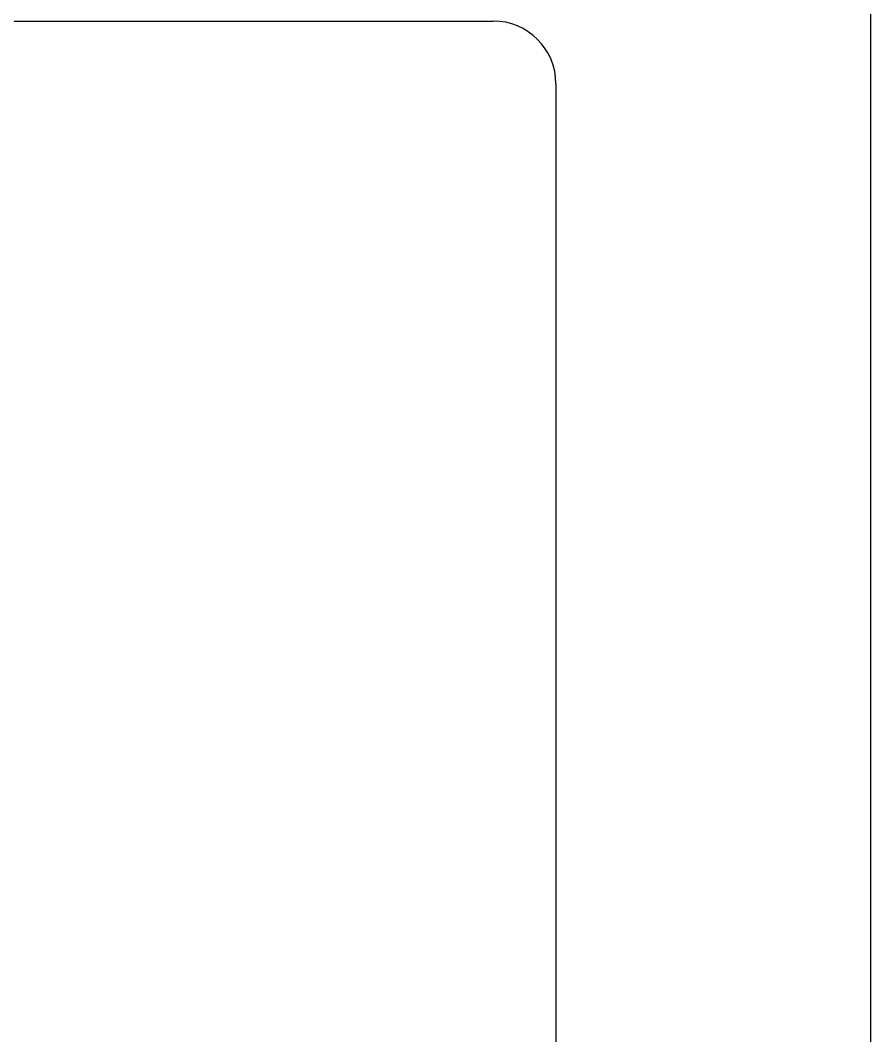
# Model space of a CAD drawing. Header units: metres. Extents: x -44 to 358, y -286 to 66.
# Drawn here: x 130.328 to 130.868, y -87.86 to -87.215 of the extents above; entities that cross this region are included whole.
import ezdxf

# ---------------------------------------------------------------- set-up
doc = ezdxf.new("R2010")
doc.units = ezdxf.units.M
doc.header["$LTSCALE"] = 0.3
for name, color, linetype, lineweight in [('A-WALL', 7, 'Continuous', 30), ('baños', 141, 'Continuous', 0), ('Columnas', 7, 'Continuous', 18)]:
    doc.layers.add(name, color=color, linetype=linetype, lineweight=lineweight)

# ---------------------------------------------------------------- blocks, each defined once
blk = doc.blocks.new('A$C6528a993')
at = {"layer": 'A-WALL'}
for p, q in [((24.5, 2.21508), (24.5, 5.536)), ((22.29, 4.5501), (24.26, 4.5501)), ((24.3, 4.5101), (24.3, 2.21508))]:
    blk.add_line(p, q, dxfattribs=at)
blk.add_arc((24.26, 4.5101), 0.04, 0, 90, dxfattribs=at)
at = {"layer": 'baños', "linetype": 'Continuous', "flags": 8}
for tag, p in [('MODELNUMBER', (17.48536, 20.48119, 0)), ('TRADENAME', (17.48536, 20.48115, 0)), ('PRODUCT', (17.48536, 20.48111, 0)), ('MATERIAL', (17.48536, 20.48106, 0)), ('MODELNUMBER', (18.6601, 20.48119, 0)), ('TRADENAME', (18.6601, 20.48115, 0)), ('PRODUCT', (18.6601, 20.48111, 0)), ('MATERIAL', (18.6601, 20.48106, 0))]:
    blk.add_attdef(tag, p, '', height=0.0000254, rotation=180.00008, dxfattribs=at)

msp = doc.modelspace()

# ---------------------------------------------------------------- block references
at = {"layer": 'Columnas', "ltscale": 0.2}
msp.add_blockref('A$C6528a993', (106.3680161, -91.7655702), dxfattribs=at)

doc.saveas('drawing.dxf')
